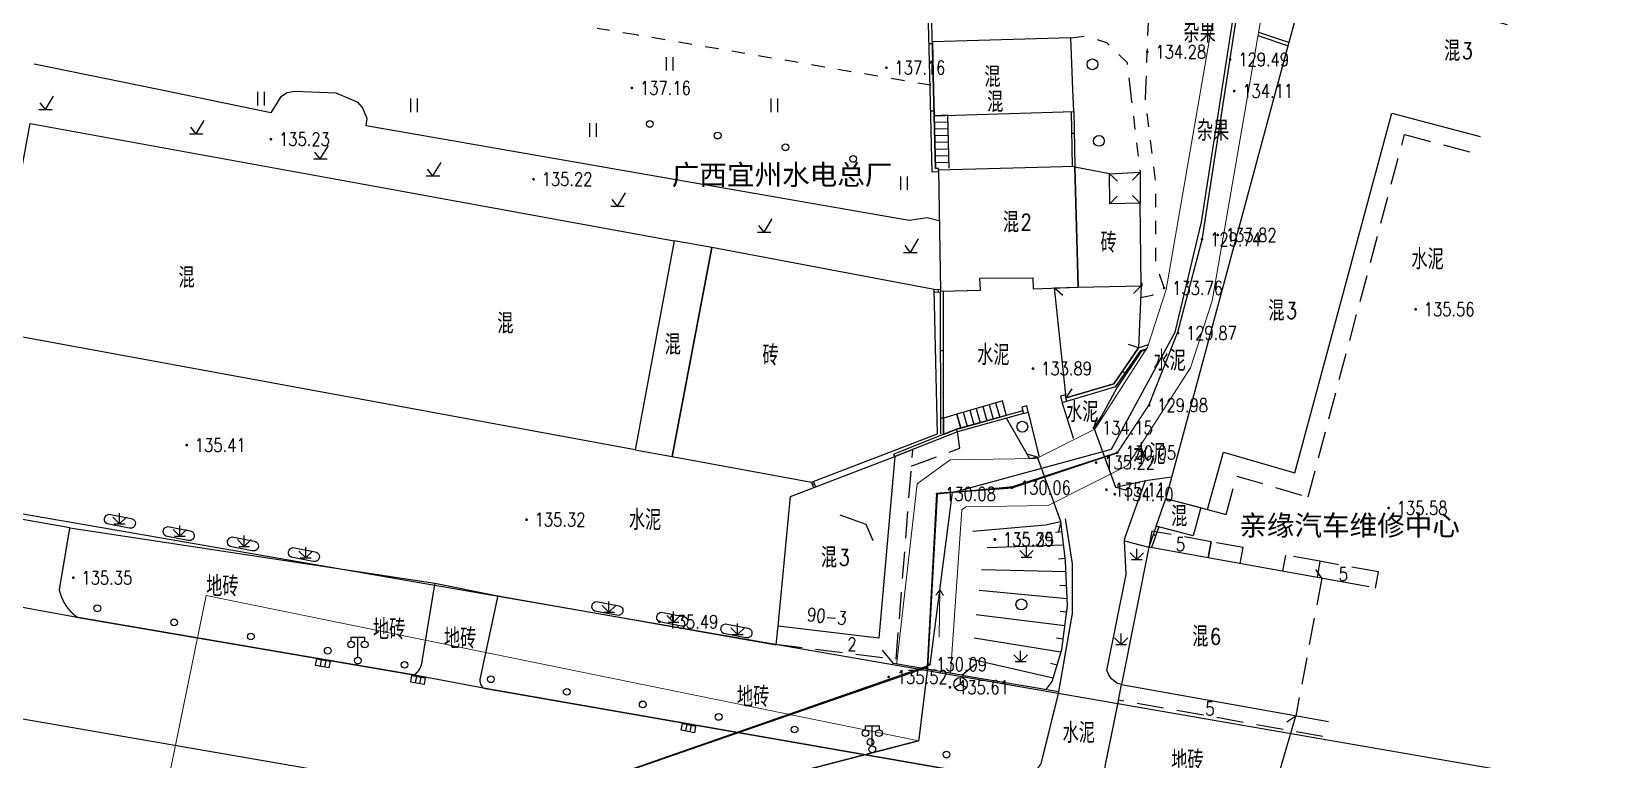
# Model space of a CAD drawing. Extents: x 529262 to 576451, y 2694391 to 2717535.
# Drawn here: x 564090.6 to 564207.7, y 2710702.9 to 2710756.8 of the extents above; entities that cross this region are included whole.
import ezdxf
from ezdxf.enums import TextEntityAlignment as Align
from ezdxf.xclip import XClip

# ---------------------------------------------------------------- set-up
doc = ezdxf.new("R2010")
doc.units = 0
doc.header["$XCLIPFRAME"] = 0
doc.linetypes.add('X5', pattern=[3, 2, -1])
doc.linetypes.add('X6', pattern=[2, 1, -1])
for name, color, linetype in [('a红线图', 1, 'Continuous'), ('DLDW', 8, 'Continuous'), ('DLSS', 4, 'Continuous'), ('DMTZ', 8, 'Continuous'), ('GCD', 8, 'Continuous'), ('GXYZ', 8, 'Continuous'), ('JMD', 8, 'Continuous'), ('PP-COM', 7, 'Continuous'), ('RD-中线', 40, 'Continuous'), ('RD-红线', 7, 'Continuous'), ('ZBTZ', 8, 'Continuous'), ('ZJ', 7, 'Continuous'), ('污水管径标注_W10-', 202, 'Continuous')]:
    doc.layers.add(name, color=color, linetype=linetype)
doc.layers.add('SXSS', color=5, linetype='Continuous', lineweight=0)
doc.styles.add('HZ', font='rs.shx', dxfattribs={"width": 0.8, "bigfont": 'hztxt.shx'})
doc.styles.add('等线体', font='simhei.ttf')
doc.linetypes.add('10421', pattern='A,2,[150,AAA.SHX,S=0.5,R=0,X=0,Y=0.5],1e-11', length=2)
doc.linetypes.add('10422', pattern='A,0.75,[150,AAA.SHX,S=0.5,R=0,X=0,Y=0.5],1.5,[177,AAA.SHX,S=1,R=0,X=0,Y=0.4],0.75', length=3)
doc.linetypes.add('1161', pattern='A,0,[149,AAA.SHX,S=0.15,R=0,X=0,Y=0],-1.6', length=1.6)
doc.linetypes.add('732', pattern='A,9,-0.5,[162,AAA.SHX,S=1,R=0,X=0,Y=0],-0.5', length=10)

# ---------------------------------------------------------------- blocks, each defined once
blk = doc.blocks.new('A$C19FD0107')
at = {"layer": 'RD-中线', "color": 8}
blk.add_lwpolyline([(-6735.89, 16285.46), (-7081.77, 16345.35), (-7093.95, 16347.49), (-7407.42, 16401.51), (-7408.07, 16401.63)], dxfattribs=at)
at = {"layer": 'RD-红线', "color": 8, "linetype": 'Continuous', "flags": 128}
blk.add_lwpolyline([(-7336.27, 16404.47), (-7091.38, 16362.27), (-7079.19, 16360.12), (-6766.55, 16305.99)], dxfattribs=at)
blk = doc.blocks.new('GC200')
at = {"linetype": 'Continuous', "const_width": 0.2, "flags": 128}
blk.add_lwpolyline([(-0.1, 0, 1), (0.1, 0, 1)], format="xyb", close=True, dxfattribs=at)
blk = doc.blocks.new('gc122')
at = {"color": 8}
blk.add_circle((0, 0), 0.8, dxfattribs=at)
blk = doc.blocks.new('gc121')
at = {"color": 8}
for p, q in [((-0.5, -1), (-0.5, 1)), ((0.5, -1), (0.5, 1))]:
    blk.add_line(p, q, dxfattribs=at)
blk = doc.blocks.new('gc048')
for q in [(-0.87, -0.5), (0, 1), (0.87, -0.5)]:
    blk.add_line((0, 0), q)
blk.add_circle((0, 0), 1)
blk = doc.blocks.new('gc170')
at = {"color": 8, "linetype": 'Continuous'}
blk.add_circle((0, 0), 0.5, dxfattribs=at)
blk = doc.blocks.new('gc123')
at = {"color": 8}
for p, q in [((-1, 0), (1, 0)), ((0, 0), (-0.8, 1)), ((0, 0), (1.2, 2))]:
    blk.add_line(p, q, dxfattribs=at)
blk = doc.blocks.new('gc041')
for p, q in [((-1, 0.5), (1, 0.5)), ((-1, -0.5), (-1, 0.5)), ((-0.33, 0.5), (-0.33, -0.5)), ((0.33, 0.5), (0.33, -0.5)), ((1, 0.5), (1, -0.5)), ((1, -0.5), (-1, -0.5))]:
    blk.add_line(p, q)
blk = doc.blocks.new('gc124')
at = {"color": 8}
for p, q in [((-1, 1), (0, 0)), ((-0.8, 0), (0.8, 0)), ((0, 0), (0, 1.6)), ((0, 0), (1, 1))]:
    blk.add_line(p, q, dxfattribs=at)
blk = doc.blocks.new('gc097')
at = {"color": 8}
for p, q in [((-1, 2.9), (-1, 3.5)), ((-1, 3.5), (1, 3.5)), ((0, 0.5), (0, 3.5)), ((1, 3.5), (1, 2.9))]:
    blk.add_line(p, q, dxfattribs=at)
for centre in [(-1, 2.4), (1, 2.4), (0, 0)]:
    blk.add_circle(centre, 0.5, dxfattribs=at)
blk = doc.blocks.new('gc086')
at = {"color": 8}
for p, q in [((0, 0), (7, 0)), ((7, 0), (6.18, 0.57)), ((7, 0), (6.18, -0.57))]:
    blk.add_line(p, q, dxfattribs=at)

msp = doc.modelspace()

# ---------------------------------------------------------------- linework, layer by layer
at = {"color": 8, "linetype": 'Continuous', "flags": 128}
msp.add_lwpolyline([(564089.197, 2710654.818), (564088.259, 2710675.347), (564098.145, 2710689.324), (564157.1, 2710709.72), (564157.771, 2710722.566), (564163.425, 2710723.116), (564171.239, 2710725.667)], dxfattribs=at)
at = {"layer": 'a红线图', "color": 8, "lineweight": 0}
msp.add_lwpolyline([(564176.851, 2710905.557), (564172.537, 2710881.376), (564163.447, 2710851.483), (564159.259, 2710834.278), (564158.54, 2710825.565), (564161.095, 2710810.373), (564163.578, 2710784.572), (564165.74, 2710777.39), (564178.747, 2710765.314), (564180.657, 2710762.122), (564177.458, 2710741.434), (564175.656, 2710734.581), (564173.502, 2710729.139), (564171.167, 2710725.621), (564163.381, 2710723.019), (564157.821, 2710722.612), (564157.093, 2710709.558), (564156.441, 2710704.268), (564103.58, 2710715.037), (564098.271, 2710689.203)], dxfattribs=at)
msp.add_lwpolyline([(564176.851, 2710905.557), (564172.537, 2710881.376), (564163.447, 2710851.483), (564159.259, 2710834.278), (564158.54, 2710825.565), (564161.095, 2710810.373), (564163.578, 2710784.572), (564165.74, 2710777.39), (564178.747, 2710765.314), (564180.657, 2710762.122), (564177.458, 2710741.434), (564175.656, 2710734.581), (564173.502, 2710729.139), (564171.167, 2710725.621), (564163.381, 2710723.019), (564157.821, 2710722.612), (564157.093, 2710709.558), (564156.441, 2710704.268), (564103.58, 2710715.037), (564098.271, 2710689.203)], dxfattribs=at)
at = {"layer": 'DLSS', "linetype": 'Continuous'}
for p, q in [((564169.431, 2710727.47), (564169.669, 2710728.234)), ((564169.431, 2710727.47), (564171.026, 2710723.06, 134.161)), ((564165.258, 2710725.283), (564164.494, 2710725.521)), ((564166.978, 2710720.526), (564165.258, 2710725.283, 134.157)), ((564171.026, 2710723.06), (564171.805, 2710722.881)), ((564166.978, 2710720.526), (564166.799, 2710719.746)), ((564154.556, 2710709.985), (564153.755, 2710710.983)), ((564159.63, 2710709.13), (564154.556, 2710709.985)), ((564159.63, 2710709.13), (564160.619, 2710709.942))]:
    msp.add_line(p, q, dxfattribs=at)
at = {"layer": 'DLSS', "linetype": 'X6', "flags": 128}
for points, elevation in [([(564173.293, 2710752.568), (564173.393, 2710755.344), (564173.573, 2710760.37)], 133.777), ([(564167.729, 2710756.387), (564168.913, 2710756.526), (564170.375, 2710756.039), (564171.889, 2710754.548), (564172.125, 2710752.568)], -529.843), ([(564172.125, 2710752.568), (564172.206, 2710751.892), (564172.855, 2710746.426)], -529.843), ([(564172.897, 2710737.128), (564173.766, 2710737.298), (564174.639, 2710737.834), (564174.039, 2710739.629), (564174.026, 2710745.639), (564173.262, 2710751.698), (564173.293, 2710752.568)], 133.777)]:
    msp.add_lwpolyline(points, dxfattribs=dict(at, elevation=elevation))
at = {"layer": 'DLSS', "linetype": 'X6'}
msp.add_lwpolyline([(564157.347, 2710752.867), (564135.48, 2710756.599), (564132.585, 2710757.085)], dxfattribs=at)
at = {"layer": 'DLSS', "linetype": 'Continuous', "const_width": 0.1, "flags": 128}
msp.add_lwpolyline([(564164.563, 2710728.631), (564165.373, 2710725.343)], dxfattribs=at)
at = {"layer": 'DLSS', "linetype": 'Continuous', "const_width": 0.1, "elevation": 133.979, "flags": 128}
msp.add_lwpolyline([(564167.073, 2710729.351), (564167.918, 2710726.677)], dxfattribs=at)
at = {"layer": 'DLSS', "linetype": 'Continuous', "const_width": 0.1, "flags": 128}
for points, elevation in [([(564125.217, 2710715.005), (564123.911, 2710708.911, 0.2635503), (564124.144, 2710708.169), (564163.718, 2710701.268, 0.21178), (564165.515, 2710702.591), (564166.797, 2710707.768), (564167.83, 2710713.698), (564167.83, 2710717.409), (564167.314, 2710720.736)], 135.331), ([(564114.998, 2710709.829), (564094.008, 2710713.418, -0.1858131), (564092.679, 2710715.468), (564093.454, 2710720.057)], 135.344), ([(564120.543, 2710715.951), (564119.573, 2710710.069, -0.1902613), (564119.018, 2710709.142), (564114.998, 2710709.829)], 135.344), ([(564171.26, 2710707.28), (564170.25, 2710702.334, 0.1715378), (564171.6, 2710699.98), (564180.736, 2710698.428, 0.106672), (564182.654, 2710700.108), (564184.404, 2710706.096)], -526.028)]:
    msp.add_lwpolyline(points, format="xyb", dxfattribs=dict(at, elevation=elevation))
at = {"layer": 'DMTZ', "linetype": 'Continuous'}
for p, q in [((564167.07, 2710719.765, 136.035), (564166.573, 2710719.706, 136.035)), ((564167.308, 2710717.78, 136.035), (564166.812, 2710717.72, 136.035)), ((564167.414, 2710715.783, 136.035), (564166.915, 2710715.759, 136.035)), ((564167.421, 2710713.789, 136.035), (564166.925, 2710713.855, 136.035)), ((564167.156, 2710711.806, 136.035), (564166.66, 2710711.873, 136.035)), ((564166.703, 2710709.864, 136.035), (564166.223, 2710710.007, 136.035))]:
    msp.add_line(p, q, dxfattribs=at)
at = {"layer": 'DMTZ'}
for p, q in [((564167.189, 2710718.772, 136.035), (564161.504, 2710718.571, 136.035)), ((564167.368, 2710716.782, 136.035), (564161.092, 2710716.95, 136.035)), ((564167.461, 2710714.784, 136.035), (564160.927, 2710715.411, 134.157)), ((564167.288, 2710712.798, 136.035), (564160.707, 2710713.598, 134.157)), ((564166.988, 2710710.823, 136.035), (564160.542, 2710711.864, 136.035)), ((564166.417, 2710708.906, 136.035), (564160.157, 2710710.352, 136.035))]:
    msp.add_line(p, q, dxfattribs=at)
at = {"layer": 'DMTZ', "linetype": '10422', "flags": 128}
for points, elevation in [([(564099.922, 2710752.568), (564090.824, 2710754.436)], 137.3), ([(564108.373, 2710750.833), (564099.922, 2710752.568)], 137.3), ([(564155.738, 2710742.835), (564115.432, 2710749.855)], 136.675), ([(564173.278, 2710733.229), (564172.939, 2710733.117), (564171.141, 2710730.44), (564170.008, 2710728.332), (564169.431, 2710727.47)], 134.157), ([(564159.63, 2710709.13), (564166.822, 2710707.913)], 136.035)]:
    msp.add_lwpolyline(points, dxfattribs=dict(at, elevation=elevation))
at = {"layer": 'DMTZ', "linetype": '10421', "flags": 128}
for points in [[(564114.998, 2710751.428), (564114.849, 2710751.598), (564113.227, 2710752.281), (564110.162, 2710752.412), (564109.584, 2710752.311), (564109.098, 2710751.982), (564108.373, 2710750.833)], [(564115.432, 2710749.855), (564115.528, 2710750.404), (564115.181, 2710751.219), (564114.998, 2710751.428)], [(564160.448, 2710719.819), (564165.849, 2710720.287), (564166.978, 2710720.526)]]:
    msp.add_lwpolyline(points, dxfattribs=at)
at = {"layer": 'DMTZ', "linetype": '10421', "elevation": -528.318, "flags": 128}
msp.add_lwpolyline([(564158.023, 2710742.798), (564157.074, 2710743.05), (564155.738, 2710742.835)], dxfattribs=at)
at = {"layer": 'DMTZ', "linetype": '10422', "flags": 128}
for points in [[(564165.258, 2710725.283), (564164.68, 2710725.158), (564162.96, 2710728.19)], [(564171.026, 2710723.06), (564173.261, 2710723.571), (564175.197, 2710723.834)], [(564150.59, 2710721.01), (564152.517, 2710720.337), (564153.022, 2710719.103)]]:
    msp.add_lwpolyline(points, dxfattribs=at)
at = {"layer": 'DMTZ', "linetype": '10422'}
msp.add_lwpolyline([(564171.49, 2710708.434), (564171.129, 2710708.536), (564170.74, 2710708.846), (564170.532, 2710709.148), (564170.404, 2710709.466), (564171.832, 2710716.596), (564171.708, 2710719.082), (564171.765, 2710719.353), (564173.261, 2710723.571)], dxfattribs=at)
at = {"layer": 'DMTZ', "linetype": 'Continuous', "elevation": 136.035, "flags": 128}
msp.add_lwpolyline([(564165.89, 2710708.071), (564166.346, 2710708.667), (564167.053, 2710711.043), (564167.485, 2710714.272), (564167.329, 2710717.612), (564166.978, 2710720.526)], dxfattribs=at)
at = {"layer": 'GXYZ', "linetype": '732', "flags": 128}
msp.add_lwpolyline([(564190.37, 2710463.143), (564190.386, 2710467.025), (564189.579, 2710469.156), (564186.731, 2710471.163), (564184.456, 2710473.027), (564183.021, 2710476.047), (564179.783, 2710485.702), (564177.782, 2710492.779), (564176.798, 2710499.513), (564176.175, 2710507.868), (564178.439, 2710515.777), (564181.881, 2710521.084), (564184.755, 2710529.967), (564185.933, 2710536.671), (564185.285, 2710541.14), (564182.402, 2710547.432), (564179.873, 2710548.785), (564175.559, 2710549.294), (564163.476, 2710554.198), (564153.663, 2710559.149), (564143.785, 2710566.215), (564141.644, 2710568.445), (564137.564, 2710571.934), (564133.83, 2710574.642), (564129.81, 2710576.899), (564122.388, 2710579.8), (564119.895, 2710582.521), (564119.15, 2710587.419), (564118.187, 2710590.186), (564114.103, 2710593.882), (564110.752, 2710595.123), (564107.191, 2710600.989), (564104.682, 2710610.577), (564101.404, 2710617.513), (564096.096, 2710628.709), (564091.879, 2710636.635), (564089.742, 2710644.659), (564089.613, 2710650.743), (564087.283, 2710661.114), (564087.154, 2710670.756), (564089.808, 2710677.939), (564094.734, 2710685.389), (564098.14, 2710689.247), (564157.276, 2710709.889), (564158.941, 2710722.677), (564170.731, 2710725.876), (564175.463, 2710734.571), (564177.426, 2710742.717), (564180.17, 2710760.422), (564179.078, 2710764.864), (564165.135, 2710778.121), (564158.076, 2710828.047), (564164.727, 2710856.572), (564174.244, 2710890.215), (564177.245, 2710909.001), (564177.375, 2710911.216)], dxfattribs=at)
at = {"layer": 'JMD', "linetype": 'Continuous'}
for p, q in [((564157.208, 2710755.966, 137.161), (564157.458, 2710755.972, 137.161)), ((564157.332, 2710750.967, 137.161), (564157.582, 2710750.974, 137.161)), ((564158.59, 2710750.641), (564157.591, 2710750.612)), ((564157.591, 2710750.612), (564157.687, 2710746.69)), ((564158.604, 2710750.141), (564157.603, 2710750.112)), ((564158.702, 2710746.719), (564158.59, 2710750.641)), ((564158.619, 2710749.641), (564157.615, 2710749.612)), ((564158.633, 2710749.142), (564157.628, 2710749.113)), ((564158.647, 2710748.642), (564157.64, 2710748.613)), ((564167.968, 2710749.289), (564167.768, 2710749.285)), ((564158.662, 2710748.142), (564157.652, 2710748.113)), ((564158.676, 2710747.642), (564157.665, 2710747.613)), ((564158.69, 2710747.142), (564157.677, 2710747.113)), ((564157.911, 2710746.444), (564157.906, 2710746.694)), ((564170.589, 2710746.297), (564171.173, 2710745.751)), ((564172.855, 2710746.426), (564172.306, 2710745.843)), ((564170.613, 2710744.082), (564171.17, 2710744.657)), ((564172.864, 2710744.129), (564172.291, 2710744.688)), ((564173.007, 2710737.999), (564173.002, 2710738.199)), ((564157.865, 2710737.743), (564157.874, 2710737.543)), ((564166.513, 2710737.842), (564167.116, 2710737.317)), ((564172.932, 2710737.997), (564172.361, 2710737.437)), ((564172.748, 2710733.403), (564171.989, 2710733.656)), ((564158.072, 2710733.209), (564158.272, 2710733.21)), ((564171.752, 2710731.515), (564171.546, 2710731.657)), ((564167.364, 2710729.697), (564167.81, 2710730.362)), ((564162.671, 2710729.481), (564159.261, 2710728.494)), ((564160.221, 2710728.772), (564160.517, 2710727.715)), ((564160.702, 2710728.911), (564160.998, 2710727.85)), ((564161.182, 2710729.05), (564161.48, 2710727.984)), ((564161.662, 2710729.189), (564161.961, 2710728.119)), ((564162.142, 2710729.328), (564162.443, 2710728.254)), ((564162.623, 2710729.467), (564162.924, 2710728.388)), ((564158.081, 2710728.209), (564158.281, 2710728.21)), ((564159.261, 2710728.494), (564159.554, 2710727.446)), ((564159.554, 2710727.446), (564162.972, 2710728.402)), ((564159.741, 2710728.633), (564160.035, 2710727.58)), ((564159.31, 2710727.17), (564159.236, 2710727.356)), ((564154.66, 2710725.332), (564154.586, 2710725.518)), ((564148.546, 2710723.264), (564148.687, 2710723.316)), ((564173.842, 2710719.56), (564174.031, 2710719.495)), ((564186.341, 2710716.314), (564185.89, 2710716.975)), ((564184.404, 2710706.096), (564183.743, 2710705.646))]:
    msp.add_line(p, q, dxfattribs=at)
at = {"layer": 'JMD', "linetype": 'X5'}
msp.add_line((564186.341, 2710716.314), (564184.404, 2710706.096), dxfattribs=at)
at = {"layer": 'JMD', "linetype": 'Continuous', "flags": 128}
for points, elevation in [([(564157.542, 2710752.568), (564157.443, 2710756.601), (564157.157, 2710764.794), (564157.659, 2710767.955), (564158.114, 2710770.585), (564158.414, 2710772.584), (564158.384, 2710773.294), (564157.53, 2710784.56), (564153.571, 2710817.69)], 137.161), ([(564157.292, 2710752.568), (564157.193, 2710756.594), (564156.907, 2710764.809), (564157.413, 2710767.996), (564157.868, 2710770.625), (564158.164, 2710772.597), (564158.135, 2710773.279), (564157.281, 2710784.536), (564153.34, 2710817.514)], 137.161), ([(564157.911, 2710746.444), (564157.444, 2710746.436), (564157.292, 2710752.568)], 137.161), ([(564157.906, 2710746.694), (564157.687, 2710746.69), (564157.542, 2710752.568)], 137.161), ([(564114.998, 2710729.588), (564087.637, 2710734.608), (564090.524, 2710750.039), (564114.998, 2710745.581)], -526.765), ([(564114.998, 2710745.581), (564138.305, 2710741.335), (564135.408, 2710725.843), (564114.998, 2710729.588)], -526.765), ([(564189.85, 2710715.677), (564173.519, 2710718.624), (564171.49, 2710708.434), (564186.838, 2710705.695)], -526.028)]:
    msp.add_lwpolyline(points, dxfattribs=dict(at, elevation=elevation))
for points in [[(564200.121, 2710757.342), (564185.315, 2710761.263), (564182.965, 2710752.568)], [(564181.641, 2710756.808), (564183.87, 2710756.063)], [(564167.874, 2710752.568), (564167.729, 2710756.387), (564157.455, 2710756.089), (564157.542, 2710752.568)], [(564181.598, 2710756.559), (564183.791, 2710755.826)], [(564157.542, 2710752.568), (564157.591, 2710750.612), (564167.938, 2710750.912), (564167.874, 2710752.568)], [(564182.965, 2710752.568), (564174.769, 2710722.239), (564177.864, 2710721.425), (564179.044, 2710725.666), (564184.331, 2710724.122), (564191.547, 2710750.805), (564198.084, 2710749.08)], [(564167.738, 2710750.906), (564167.815, 2710746.849)], [(564167.938, 2710750.912), (564168.015, 2710746.855)], [(564172.93, 2710738.197), (564173.002, 2710738.199)], [(564157.572, 2710737.731), (564158.061, 2710737.751)], [(564157.577, 2710737.531), (564158.064, 2710737.551)], [(564158.084, 2710727.032), (564158.064, 2710737.551)], [(564158.284, 2710726.979), (564158.264, 2710737.615)], [(564172.932, 2710737.997), (564173.007, 2710737.999)], [(564167.364, 2710729.697), (564170.912, 2710730.737), (564172.748, 2710733.403), (564173.479, 2710733.638)], [(564167.427, 2710729.455), (564171.068, 2710730.522), (564172.906, 2710733.191), (564173.344, 2710733.332)], [(564164.155, 2710728.733), (564159.247, 2710727.36), (564154.586, 2710725.518)], [(564164.199, 2710728.537), (564159.311, 2710727.17), (564154.66, 2710725.332)], [(564148.482, 2710723.437), (564148.635, 2710723.026)], [(564148.622, 2710723.491), (564148.775, 2710723.079)], [(564174.058, 2710720.184), (564173.519, 2710718.624)], [(564174.252, 2710720.133), (564173.718, 2710718.588)]]:
    msp.add_lwpolyline(points, dxfattribs=at)
at = {"layer": 'JMD', "linetype": 'X5'}
for points in [[(564177.864, 2710721.425), (564179.239, 2710721.042), (564180.031, 2710723.89), (564185.328, 2710722.343), (564192.475, 2710749.221), (564197.771, 2710747.809)], [(564155.875, 2710724.615), (564159.479, 2710725.969), (564159.311, 2710727.17)]]:
    msp.add_lwpolyline(points, dxfattribs=at)
at = {"layer": 'JMD', "linetype": 'Continuous', "flags": 128}
for points, elevation in [([(564158.064, 2710737.61), (564161.009, 2710737.68), (564160.983, 2710738.559), (564164.901, 2710738.598), (564164.918, 2710737.776), (564168.26, 2710737.9), (564168.015, 2710746.855), (564157.909, 2710746.566)], -528.318), ([(564168.26, 2710737.9), (564172.932, 2710737.997), (564172.864, 2710744.129), (564170.613, 2710744.082), (564170.589, 2710746.297), (564168.016, 2710746.805)], -528.318), ([(564170.589, 2710746.297), (564172.855, 2710746.426), (564172.864, 2710744.129), (564170.613, 2710744.082)], -528.318), ([(564135.408, 2710725.843), (564138.145, 2710725.341), (564141.084, 2710740.829), (564138.305, 2710741.335)], -526.765), ([(564166.513, 2710737.842), (564168.26, 2710737.9), (564172.932, 2710737.997), (564172.748, 2710733.403), (564170.912, 2710730.737), (564167.364, 2710729.697)], 133.777)]:
    msp.add_lwpolyline(points, close=True, dxfattribs=dict(at, elevation=elevation))
for points in [[(564138.145, 2710725.341), (564148.482, 2710723.437), (564157.839, 2710727.029), (564157.572, 2710737.731), (564141.084, 2710740.829)], [(564167.427, 2710729.455), (564167.31, 2710729.911), (564166.956, 2710729.807), (564167.073, 2710729.351)], [(564164.563, 2710728.631), (564164.461, 2710729.091), (564164.097, 2710728.997), (564164.199, 2710728.537)], [(564159.554, 2710727.446), (564159.261, 2710728.494), (564158.281, 2710728.177), (564158.284, 2710726.979), (564159.247, 2710727.36)], [(564154.66, 2710725.332), (564153.47, 2710711.863), (564146.001, 2710712.764), (564146.933, 2710722.374)], [(564177.356, 2710721.559), (564176.805, 2710719.462), (564174.058, 2710720.184), (564174.769, 2710722.239)]]:
    msp.add_lwpolyline(points, close=True, dxfattribs=at)
at = {"layer": 'JMD', "linetype": 'X5', "flags": 128}
msp.add_lwpolyline([(564154.66, 2710725.332), (564155.973, 2710725.851), (564154.736, 2710710.302), (564145.817, 2710711.393), (564146.001, 2710712.764)], dxfattribs=at)
at = {"layer": 'JMD', "linetype": 'X5'}
for points, elevation in [([(564177.914, 2710717.831), (564178.129, 2710719.02), (564173.733, 2710719.813), (564173.519, 2710718.624)], -527.947), ([(564180.282, 2710717.404), (564180.496, 2710718.59), (564178.129, 2710719.02), (564177.914, 2710717.831)], -527.947), ([(564186.204, 2710717.572), (564183.644, 2710718.034), (564183.428, 2710716.836)], -526.314), ([(564190.328, 2710715.591), (564190.544, 2710716.789), (564186.204, 2710717.572), (564185.988, 2710716.374)], -526.314), ([(564186.417, 2710704.575), (564171.26, 2710707.28), (564171.49, 2710708.434)], 799.552)]:
    msp.add_lwpolyline(points, dxfattribs=dict(at, elevation=elevation))
at = {"layer": 'SXSS', "color": 8, "linetype": '10422', "flags": 128}
for points in [[(564175.45, 2710909.335), (564173.557, 2710895.51), (564171.757, 2710886.917), (564168.209, 2710874.097), (564163.918, 2710859.882), (564160.295, 2710846.117), (564157.64, 2710834.512), (564156.509, 2710825.335), (564157.227, 2710818.963), (564159.055, 2710810.523), (564160.663, 2710795.593), (564161.721, 2710784.848), (564163.085, 2710778.52), (564166.118, 2710774.135), (564171.815, 2710768.588), (564174.843, 2710766.24), (564176.029, 2710765.101), (564177.883, 2710763.201), (564178.507, 2710761.996), (564178.686, 2710760.991), (564178.319, 2710758.141), (564174.806, 2710737.725), (564173.415, 2710733.442), (564169.499, 2710727.37), (564165.173, 2710725.186), (564158.769, 2710725.097), (564156.319, 2710723.31), (564154.846, 2710710.285), (564154.786, 2710709.946)], [(564158.803, 2710709.269), (564159.624, 2710721.389), (564159.932, 2710721.613), (564166.029, 2710721.698), (564171.925, 2710724.674), (564176.603, 2710731.928), (564178.212, 2710736.883), (564181.781, 2710757.62), (564182.226, 2710761.076), (564181.86, 2710763.133), (564180.752, 2710765.273), (564178.494, 2710767.586), (564177.134, 2710768.892), (564174.116, 2710771.233), (564168.803, 2710776.406), (564166.36, 2710779.938), (564165.185, 2710785.39), (564164.145, 2710795.952), (564162.515, 2710811.082), (564160.685, 2710819.531), (564160.033, 2710825.317), (564161.092, 2710833.906), (564163.694, 2710845.281), (564167.287, 2710858.93), (564171.572, 2710873.125), (564175.16, 2710886.091), (564177.008, 2710894.914), (564178.963, 2710908.742)]]:
    msp.add_lwpolyline(points, dxfattribs=at)
at = {"layer": 'ZBTZ', "linetype": '1161', "flags": 128}
for points, elevation in [([(564093.454, 2710720.057), (564086.708, 2710721.244)], 135.311), ([(564093.454, 2710720.057), (564114.998, 2710716.792)], 135.311), ([(564114.998, 2710716.792), (564120.543, 2710715.951)], 135.311), ([(564120.543, 2710715.951), (564125.217, 2710715.005)], 135.344), ([(564094.008, 2710713.418), (564084, 2710715.233)], 135.172), ([(564125.217, 2710715.005), (564145.855, 2710711.373), (564146.001, 2710712.764)], 135.331), ([(564124.144, 2710708.169), (564119.018, 2710709.142)], 135.117)]:
    msp.add_lwpolyline(points, dxfattribs=dict(at, elevation=elevation))
for points, elevation in [([(564096.217, 2710720.346, -0.7358746), (564096.362, 2710721.056), (564098.004, 2710720.742, -1.0820543), (564097.859, 2710720.032)], 135.418), ([(564105.349, 2710718.669, -0.7358746), (564105.494, 2710719.379), (564107.136, 2710719.065, -1.0820543), (564106.991, 2710718.355)], -135.419), ([(564109.869, 2710717.878, -0.7358746), (564110.014, 2710718.588), (564111.656, 2710718.274, -1.0820543), (564111.511, 2710717.564)], -270.831), ([(564132.39, 2710713.886, -0.7358746), (564132.535, 2710714.596), (564134.177, 2710714.282, -1.0820543), (564134.032, 2710713.572)], -406.259), ([(564137.195, 2710713.088, -0.7358746), (564137.34, 2710713.798), (564138.982, 2710713.484, -1.0820543), (564138.837, 2710712.774)], -541.712), ([(564141.962, 2710712.215, -0.7358746), (564142.107, 2710712.925), (564143.749, 2710712.611, -1.0820543), (564143.604, 2710711.901)], -541.674)]:
    msp.add_lwpolyline(points, format="xyb", close=True, dxfattribs=dict(at, elevation=elevation))
msp.add_lwpolyline([(564100.586, 2710719.437, -0.7358746), (564100.731, 2710720.147), (564102.373, 2710719.833, -1.0820543), (564102.228, 2710719.123)], format="xyb", close=True, dxfattribs=at)
at = {"layer": 'ZBTZ', "linetype": '1161', "ltscale": 0.5, "elevation": 135.862, "flags": 128}
msp.add_lwpolyline([(564171.708, 2710719.082), (564173.519, 2710718.624)], dxfattribs=at)
at = {"layer": '污水管径标注_W10-', "color": 0, "const_width": 0.1}
msp.add_lwpolyline([(564139.824, 2710699.965), (564156.441, 2710704.268), (564157.093, 2710709.558), (564157.821, 2710722.612), (564163.381, 2710723.019), (564171.167, 2710725.621), (564173.502, 2710729.139), (564175.656, 2710734.581), (564177.458, 2710741.434), (564179.519, 2710754.762), (564180.657, 2710762.122), (564178.747, 2710765.314), (564172.274, 2710771.324), (564165.74, 2710777.39), (564163.578, 2710784.572), (564163.235, 2710788.139), (564161.095, 2710810.373), (564158.54, 2710825.565), (564159.259, 2710834.278)], dxfattribs=at)

# ---------------------------------------------------------------- block references
at = {"layer": 'DLDW', "linetype": 'Continuous', "xscale": 0.5, "yscale": 0.5, "zscale": 0.5}
for p in [(564114.83, 2710710.208), (564152.991, 2710703.631)]:
    msp.add_blockref('gc097', p, dxfattribs=at)
at = {"layer": 'GCD', "linetype": 'Continuous'}
ref = msp.add_blockref('GC200', (564173.393, 2710755.344, 134.282), dxfattribs=dict(at, xscale=0.5, yscale=0.5, zscale=0.5))
ref.add_attrib('height', '134.28', dxfattribs={"linetype": 'Continuous', "height": 1, "style": 'HZ', "width": 0.8}).set_placement((564173.993, 2710755.344, 134.282), align=Align.MIDDLE_LEFT)
ref = msp.add_blockref('GC200', (564154.04, 2710754.169, 137.163), dxfattribs=dict(at, xscale=0.5, yscale=0.5))
ref.add_attrib('height', '137.16', dxfattribs={"linetype": 'Continuous', "height": 1, "style": 'HZ', "width": 0.8}).set_placement((564154.64, 2710754.169, 137.163), align=Align.MIDDLE_LEFT)
ref = msp.add_blockref('GC200', (564179.543, 2710754.777, 129.49), dxfattribs=dict(at, xscale=0.5, yscale=0.5, zscale=0.5))
ref.add_attrib('height', '129.49', dxfattribs={"linetype": 'Continuous', "height": 1, "style": 'HZ', "width": 0.8}).set_placement((564180.143, 2710754.777, 129.49), align=Align.MIDDLE_LEFT)
ref = msp.add_blockref('GC200', (564135.158, 2710752.669, 137.161), dxfattribs=dict(at, xscale=0.5, yscale=0.5, zscale=0.5))
ref.add_attrib('height', '137.16', dxfattribs={"linetype": 'Continuous', "height": 1, "style": 'HZ', "width": 0.8}).set_placement((564135.758, 2710752.669, 137.161), align=Align.MIDDLE_LEFT)
at = {"layer": 'GCD', "linetype": 'X5'}
ref = msp.add_blockref('GC200', (564179.844, 2710752.44, 134.113), dxfattribs=dict(at, xscale=0.5, yscale=0.5, zscale=0.5))
ref.add_attrib('height', '134.11', dxfattribs={"linetype": 'Continuous', "height": 1, "style": 'HZ', "width": 0.8}).set_placement((564180.444, 2710752.44, 134.113), align=Align.MIDDLE_LEFT)
at = {"layer": 'GCD', "linetype": 'Continuous'}
ref = msp.add_blockref('GC200', (564108.378, 2710748.871, 135.227), dxfattribs=dict(at, xscale=0.5, yscale=0.5))
ref.add_attrib('height', '135.23', dxfattribs={"linetype": 'Continuous', "height": 1, "style": 'HZ', "width": 0.8}).set_placement((564108.978, 2710748.871, 135.227), align=Align.MIDDLE_LEFT)
ref = msp.add_blockref('GC200', (564127.861, 2710745.902, 135.217), dxfattribs=dict(at, xscale=0.5, yscale=0.5))
ref.add_attrib('height', '135.22', dxfattribs={"linetype": 'Continuous', "height": 1, "style": 'HZ', "width": 0.8}).set_placement((564128.461, 2710745.902, 135.217), align=Align.MIDDLE_LEFT)
ref = msp.add_blockref('GC200', (564177.456, 2710741.443, 129.74), dxfattribs=dict(at, xscale=0.5, yscale=0.5, zscale=0.5))
ref.add_attrib('height', '129.74', dxfattribs={"linetype": 'Continuous', "height": 1, "style": 'HZ', "width": 0.8}).set_placement((564178.056, 2710741.443, 129.74), align=Align.MIDDLE_LEFT)
at = {"layer": 'GCD', "linetype": 'X5'}
ref = msp.add_blockref('GC200', (564178.617, 2710741.762, 133.82), dxfattribs=dict(at, xscale=0.5, yscale=0.5, zscale=0.5))
ref.add_attrib('height', '133.82', dxfattribs={"linetype": 'Continuous', "height": 1, "style": 'HZ', "width": 0.8}).set_placement((564179.217, 2710741.762, 133.82), align=Align.MIDDLE_LEFT)
at = {"layer": 'GCD', "linetype": 'Continuous'}
ref = msp.add_blockref('GC200', (564174.639, 2710737.834, 133.758), dxfattribs=dict(at, xscale=0.5, yscale=0.5, zscale=0.5))
ref.add_attrib('height', '133.76', dxfattribs={"linetype": 'Continuous', "height": 1, "style": 'HZ', "width": 0.8}).set_placement((564175.239, 2710737.834, 133.758), align=Align.MIDDLE_LEFT)
ref = msp.add_blockref('GC200', (564193.302, 2710736.26, 135.559), dxfattribs=dict(at, xscale=0.5, yscale=0.5))
ref.add_attrib('height', '135.56', dxfattribs={"linetype": 'Continuous', "height": 1, "style": 'HZ', "width": 0.8}).set_placement((564193.902, 2710736.26, 135.559), align=Align.MIDDLE_LEFT)
ref = msp.add_blockref('GC200', (564175.665, 2710734.496, 129.87), dxfattribs=dict(at, xscale=0.5, yscale=0.5, zscale=0.5))
ref.add_attrib('height', '129.87', dxfattribs={"linetype": 'Continuous', "height": 1, "style": 'HZ', "width": 0.8}).set_placement((564176.265, 2710734.496, 129.87), align=Align.MIDDLE_LEFT)
ref = msp.add_blockref('GC200', (564164.916, 2710731.865, 133.887), dxfattribs=dict(at, xscale=0.5, yscale=0.5, zscale=0.5))
ref.add_attrib('height', '133.89', dxfattribs={"linetype": 'Continuous', "height": 1, "style": 'HZ', "width": 0.8}).set_placement((564165.516, 2710731.865, 133.887), align=Align.MIDDLE_LEFT)
ref = msp.add_blockref('GC200', (564173.531, 2710729.143, 129.98), dxfattribs=dict(at, xscale=0.5, yscale=0.5, zscale=0.5))
ref.add_attrib('height', '129.98', dxfattribs={"linetype": 'Continuous', "height": 1, "style": 'HZ', "width": 0.8}).set_placement((564174.131, 2710729.143, 129.98), align=Align.MIDDLE_LEFT)
ref = msp.add_blockref('GC200', (564169.431, 2710727.47, 134.151), dxfattribs=dict(at, xscale=0.5, yscale=0.5))
ref.add_attrib('height', '134.15', dxfattribs={"linetype": 'Continuous', "height": 1, "style": 'HZ', "width": 0.8}).set_placement((564170.031, 2710727.47, 134.151), align=Align.MIDDLE_LEFT)
ref = msp.add_blockref('GC200', (564102.131, 2710726.185, 135.412), dxfattribs=dict(at, xscale=0.5, yscale=0.5))
ref.add_attrib('height', '135.41', dxfattribs={"linetype": 'Continuous', "height": 1, "style": 'HZ', "width": 0.8}).set_placement((564102.731, 2710726.185, 135.412), align=Align.MIDDLE_LEFT)
ref = msp.add_blockref('GC200', (564169.596, 2710724.893, 135.217), dxfattribs=dict(at, xscale=0.5, yscale=0.5, zscale=0.5))
ref.add_attrib('height', '135.22', dxfattribs={"linetype": 'Continuous', "height": 1, "style": 'HZ', "width": 0.8}).set_placement((564170.196, 2710724.893, 135.217), align=Align.MIDDLE_LEFT)
ref = msp.add_blockref('GC200', (564171.164, 2710725.625, 130.049), dxfattribs=dict(at, xscale=0.5, yscale=0.5, zscale=0.5))
ref.add_attrib('height', '130.05', dxfattribs={"linetype": 'Continuous', "height": 1, "style": 'HZ', "width": 0.8}).set_placement((564171.764, 2710725.625, 130.049), align=Align.MIDDLE_LEFT)
ref = msp.add_blockref('GC200', (564157.789, 2710722.563, 130.08), dxfattribs=dict(at, xscale=0.5, yscale=0.5, zscale=0.5))
ref.add_attrib('height', '130.08', dxfattribs={"linetype": 'Continuous', "height": 1, "style": 'HZ', "width": 0.8}).set_placement((564158.389, 2710722.563, 130.08), align=Align.MIDDLE_LEFT)
ref = msp.add_blockref('GC200', (564163.346, 2710723.031, 130.06), dxfattribs=dict(at, xscale=0.5, yscale=0.5, zscale=0.5))
ref.add_attrib('height', '130.06', dxfattribs={"linetype": 'Continuous', "height": 1, "style": 'HZ', "width": 0.8}).set_placement((564163.946, 2710723.031, 130.06), align=Align.MIDDLE_LEFT)
at = {"layer": 'GCD', "color": 3, "linetype": 'Continuous'}
ref = msp.add_blockref('GC200', (564170.366, 2710722.883, 135.112), dxfattribs=dict(at, xscale=0.5, yscale=0.5, zscale=0.5))
ref.add_attrib('height', '135.11', dxfattribs={"linetype": 'Continuous', "height": 1, "style": 'HZ', "width": 0.8}).set_placement((564170.966, 2710722.883, 135.112), align=Align.MIDDLE_LEFT)
ref = msp.add_blockref('GC200', (564170.98, 2710722.544, 134.402), dxfattribs=dict(at, xscale=0.5, yscale=0.5, zscale=0.5))
ref.add_attrib('height', '134.40', dxfattribs={"linetype": 'Continuous', "height": 1, "style": 'HZ', "width": 0.8}).set_placement((564171.58, 2710722.544, 134.402), align=Align.MIDDLE_LEFT)
at = {"layer": 'GCD', "linetype": 'Continuous'}
ref = msp.add_blockref('GC200', (564191.295, 2710721.524, 135.584), dxfattribs=dict(at, xscale=0.5, yscale=0.5))
ref.add_attrib('height', '135.58', dxfattribs={"linetype": 'Continuous', "height": 1, "style": 'HZ', "width": 0.8}).set_placement((564191.895, 2710721.524, 135.584), align=Align.MIDDLE_LEFT)
ref = msp.add_blockref('GC200', (564127.34, 2710720.656, 135.319), dxfattribs=dict(at, xscale=0.5, yscale=0.5, zscale=0.5))
ref.add_attrib('height', '135.32', dxfattribs={"linetype": 'Continuous', "height": 1, "style": 'HZ', "width": 0.8}).set_placement((564127.94, 2710720.656, 135.319), align=Align.MIDDLE_LEFT)
at = {"layer": 'GCD', "color": 3, "linetype": 'Continuous'}
ref = msp.add_blockref('GC200', (564162.085, 2710719.173, 135.388), dxfattribs=dict(at, xscale=0.5, yscale=0.5, zscale=0.5))
ref.add_attrib('height', '135.39', dxfattribs={"linetype": 'Continuous', "height": 1, "style": 'HZ', "width": 0.8}).set_placement((564162.685, 2710719.173, 135.388), align=Align.MIDDLE_LEFT)
ref = msp.add_blockref('GC200', (564162.087, 2710719.206, 135.245), dxfattribs=dict(at, xscale=0.5, yscale=0.5, zscale=0.5))
ref.add_attrib('height', '135.25', dxfattribs={"linetype": 'Continuous', "height": 1, "style": 'HZ', "width": 0.8}).set_placement((564162.687, 2710719.206, 135.245), align=Align.MIDDLE_LEFT)
at = {"layer": 'GCD', "linetype": 'Continuous'}
ref = msp.add_blockref('GC200', (564093.72, 2710716.353, 135.35), dxfattribs=dict(at, xscale=0.5, yscale=0.5))
ref.add_attrib('height', '135.35', dxfattribs={"linetype": 'Continuous', "height": 1, "style": 'HZ', "width": 0.8}).set_placement((564094.32, 2710716.353, 135.35), align=Align.MIDDLE_LEFT)
ref = msp.add_blockref('GC200', (564137.195, 2710713.088, 135.487), dxfattribs=dict(at, xscale=0.5, yscale=0.5))
ref.add_attrib('height', '135.49', dxfattribs={"linetype": 'Continuous', "height": 1, "style": 'HZ', "width": 0.8}).set_placement((564137.795, 2710713.088, 135.487), align=Align.MIDDLE_LEFT)
ref = msp.add_blockref('GC200', (564157.132, 2710709.929, 130.09), dxfattribs=dict(at, xscale=0.5, yscale=0.5, zscale=0.5))
ref.add_attrib('height', '130.09', dxfattribs={"linetype": 'Continuous', "height": 1, "style": 'HZ', "width": 0.8}).set_placement((564157.732, 2710709.929, 130.09), align=Align.MIDDLE_LEFT)
at = {"layer": 'GCD', "color": 3, "linetype": 'Continuous'}
ref = msp.add_blockref('GC200', (564154.211, 2710708.997, 135.517), dxfattribs=dict(at, xscale=0.5, yscale=0.5, zscale=0.5))
ref.add_attrib('height', '135.52', dxfattribs={"linetype": 'Continuous', "height": 1, "style": 'HZ', "width": 0.8}).set_placement((564154.811, 2710708.997, 135.517), align=Align.MIDDLE_LEFT)
ref = msp.add_blockref('GC200', (564158.756, 2710708.233, 135.613), dxfattribs=dict(at, xscale=0.5, yscale=0.5, zscale=0.5))
ref.add_attrib('height', '135.61', dxfattribs={"linetype": 'Continuous', "height": 1, "style": 'HZ', "width": 0.8}).set_placement((564159.356, 2710708.233, 135.613), align=Align.MIDDLE_LEFT)
at = {"layer": 'GXYZ', "linetype": 'Continuous'}
for p, xscale, yscale, zscale, rotation in [((564112.233, 2710710.008), 0.5000000000493359, 0.5000000000493359, 0.5000000000493359, 349.688348274868), ((564119.289, 2710708.766), 0.5000000000493359, 0.5000000000493359, 0.5000000000493359, 349.688348274868), ((564139.349, 2710705.204), 0.50000000004146, 0.50000000004146, 0.50000000004146, 348.7422975070012)]:
    msp.add_blockref('gc041', p, dxfattribs=dict(at, xscale=xscale, yscale=yscale, zscale=zscale, rotation=rotation))
at = {"layer": 'GXYZ', "linetype": 'Continuous', "xscale": 0.5, "yscale": 0.5, "zscale": 0.5}
msp.add_blockref('gc048', (564159.541, 2710708.461), dxfattribs=at)
at = {"layer": 'PP-COM'}
ref = msp.add_blockref('A$C19FD0107', (570997.993, 2694390.603), dxfattribs=at)
XClip(ref).set_block_clipping_path([(-9366.4383134884, 14428.6043910822), (-3328.4480743363, 17452.7484863754)])
at = {"layer": 'SXSS', "color": 8, "linetype": 'Continuous', "xscale": 0.5000000000662167, "yscale": 0.5000000000662167, "zscale": 0.5000000000662167, "rotation": 88.98861728235686}
msp.add_blockref('gc086', (564157.946, 2710711.957), dxfattribs=at)
at = {"layer": 'ZBTZ', "linetype": 'Continuous', "xscale": 0.5, "yscale": 0.5}
for name, p in [('gc121', (564137.974, 2710754.454)), ('gc123', (564091.657, 2710751.06)), ('gc121', (564107.658, 2710751.876)), ('gc121', (564119.007, 2710751.383)), ('gc121', (564145.747, 2710751.38)), ('gc123', (564102.826, 2710749.263)), ('gc121', (564132.291, 2710749.552)), ('gc123', (564112.042, 2710747.413)), ('gc123', (564120.399, 2710746.147)), ('gc121', (564155.357, 2710745.616)), ('gc123', (564134.084, 2710743.902)), ('gc123', (564144.969, 2710741.976)), ('gc123', (564155.82, 2710740.48)), ('gc124', (564097.154, 2710720.343)), ('gc124', (564101.614, 2710719.439)), ('gc124', (564106.401, 2710718.677)), ('gc124', (564110.957, 2710717.826)), ('gc124', (564164.433, 2710717.878)), ('gc124', (564172.614, 2710717.704)), ('gc124', (564133.455, 2710713.79)), ('gc124', (564138.248, 2710713.059)), ('gc124', (564143.004, 2710712.151)), ('gc124', (564171.453, 2710711.407)), ('gc124', (564163.998, 2710710.136))]:
    msp.add_blockref(name, p, dxfattribs=at)
at = {"layer": 'ZBTZ', "linetype": 'Continuous', "xscale": 0.5, "yscale": 0.5, "zscale": 0.5}
for p in [(564169.324, 2710754.421), (564169.807, 2710748.742), (564164.123, 2710727.553), (564164.053, 2710714.378)]:
    msp.add_blockref('gc122', p, dxfattribs=at)
at = {"layer": 'ZBTZ', "linetype": 'Continuous'}
for p, xscale, yscale, zscale, rotation in [((564136.491, 2710750), 0.4999999999796492, 0.4999999999796492, 0.4999999999796492, 170.2537336266873), ((564141.519, 2710749.136), 0.4999999999796492, 0.4999999999796492, 0.4999999999796492, 170.2537336266873), ((564146.547, 2710748.273), 0.4999999999796492, 0.4999999999796492, 0.4999999999796492, 170.2537336266873), ((564151.575, 2710747.409), 0.4999999999796492, 0.4999999999796492, 0.4999999999796492, 170.2537336266873), ((564095.498, 2710714.087), 0.5000000000112841, 0.5000000000112841, 0.5000000000112841, 169.5856881912818), ((564101.196, 2710713.04), 0.5000000000112841, 0.5000000000112841, 0.5000000000112841, 169.5856881912818), ((564106.894, 2710711.993), 0.5000000000112841, 0.5000000000112841, 0.5000000000112841, 169.5856881912818), ((564112.592, 2710710.945), 0.5000000000112841, 0.5000000000112841, 0.5000000000112841, 169.5856881912818), ((564118.29, 2710709.898), 0.5000000000112841, 0.5000000000112841, 0.5000000000112841, 169.5856881912818), ((564124.693, 2710708.824), 0.5000000000062049, 0.5000000000062049, 0.5000000000062049, 170.6218104123653), ((564130.326, 2710707.894), 0.5000000000062049, 0.5000000000062049, 0.5000000000062049, 170.6218104123653), ((564135.96, 2710706.963), 0.5000000000062049, 0.5000000000062049, 0.5000000000062049, 170.6218104123653), ((564141.593, 2710706.033), 0.5000000000062049, 0.5000000000062049, 0.5000000000062049, 170.6218104123653), ((564147.227, 2710705.102), 0.5000000000062049, 0.5000000000062049, 0.5000000000062049, 170.6218104123653), ((564152.861, 2710704.172), 0.5000000000062049, 0.5000000000062049, 0.5000000000062049, 170.6218104123653), ((564158.494, 2710703.241), 0.5000000000062049, 0.5000000000062049, 0.5000000000062049, 170.6218104123653)]:
    msp.add_blockref('gc170', p, dxfattribs=dict(at, xscale=xscale, yscale=yscale, zscale=zscale, rotation=rotation))

# ---------------------------------------------------------------- texts
at = {"layer": 'JMD', "linetype": 'Continuous', "style": 'HZ', "width": 0.8}
for s, p in [('混', (564196.609, 2710755.418)), ('混', (564162.509, 2710753.492)), ('混', (564162.706, 2710751.628)), ('混', (564163.881, 2710742.711)), ('砖', (564171.119, 2710741.201)), ('混', (564102.719, 2710738.605)), ('混', (564183.571, 2710736.152)), ('混', (564126.374, 2710735.209)), ('混', (564138.787, 2710733.641)), ('砖', (564146.038, 2710732.837)), ('混', (564176.358, 2710720.907)), ('混', (564150.379, 2710717.851)), ('混', (564177.931, 2710711.99))]:
    msp.add_text(s, height=1.5, dxfattribs=at).set_placement(p, align=Align.MIDDLE_RIGHT)
for s, p in [('3', (564196.726, 2710755.425)), ('2', (564163.998, 2710742.719)), ('3', (564183.688, 2710736.159)), ('3', (564150.496, 2710717.858)), ('6', (564178.047, 2710711.998))]:
    msp.add_text(s, height=1.2, dxfattribs=at).set_placement(p, align=Align.MIDDLE_LEFT)
at = {"layer": 'ZJ', "color": 8, "linetype": 'Continuous', "style": 'HZ', "width": 0.8}
for s, height, p in [('杂果', 1.5, (564177.273, 2710756.862)), ('杂果', 1.5, (564178.271, 2710749.582)), ('水泥', 1.5, (564194.186, 2710740.04)), ('水泥', 1.5, (564161.972, 2710732.946)), ('水泥', 1.5, (564175.045, 2710732.529)), ('水泥', 1.5, (564168.569, 2710728.715)), ('水泥', 1.5, (564173.552, 2710725.599)), ('水泥', 1.5, (564136.135, 2710720.716)), ('5', 1, (564175.856, 2710718.836)), ('5', 1, (564187.936, 2710716.618)), ('地砖', 1.5, (564104.776, 2710715.787)), ('地砖', 1.5, (564117.149, 2710712.601)), ('地砖', 1.5, (564122.411, 2710711.926)), ('2', 1, (564151.488, 2710711.427, 526.028)), ('地砖', 1.5, (564144.152, 2710707.599)), ('5', 1, (564178.044, 2710706.643)), ('水泥', 1.5, (564168.308, 2710704.928)), ('地砖', 1.5, (564176.367, 2710702.869))]:
    msp.add_text(s, height=height, dxfattribs=at).set_placement(p, align=Align.MIDDLE)
at = {"layer": 'ZJ', "color": 8, "linetype": 'Continuous', "style": '等线体'}
for s, p in [('广西宜州水电总厂', (564146.301, 2710746.252)), (' 亲缘汽车维修中心', (564187.892, 2710720.266))]:
    msp.add_text(s, height=1.5, dxfattribs=at).set_placement(p, align=Align.MIDDLE)
at = {"layer": 'ZJ', "color": 8, "linetype": 'Continuous', "style": 'HZ', "width": 0.8}
msp.add_text('90-3', height=1, rotation=353.82105, dxfattribs=at).set_placement((564149.625, 2710713.49, 526.028), align=Align.MIDDLE)

doc.saveas('drawing.dxf')
